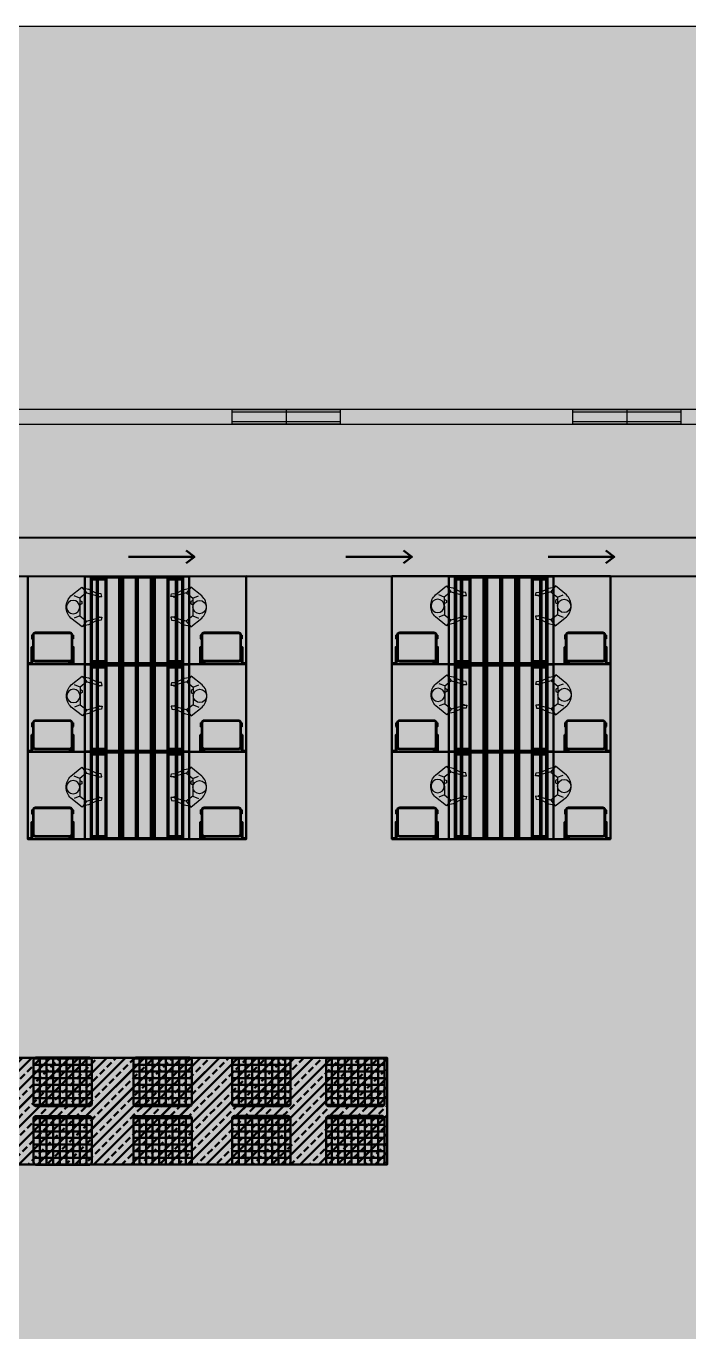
# Model space of a CAD drawing. Header units: millimetres. Extents: x -17739 to 130674, y -21116 to 94884.
# Drawn here: x 60736 to 74384, y 51884 to 78756 of the extents above; entities that cross this region are included whole.
import ezdxf

# ---------------------------------------------------------------- set-up
doc = ezdxf.new("R2010")
doc.units = ezdxf.units.MM
doc.layers.add('AM_0', color=7, linetype='Continuous', lineweight=50)
for name, color, linetype in [('freecads.com', 7, 'Continuous'), ('Hatches', 141, 'Continuous'), ('Windows', 150, 'Continuous'), ('Workstations', 7, 'Continuous')]:
    doc.layers.add(name, color=color, linetype=linetype)
pattern_1 = [(45, (8868.77, 31026.96), (-193.0755, 193.0755), []), (45, (9061.85, 31026.96), (-193.0755, 193.0755), [136.525, -68.2625])]
pattern_2 = [(45, (31504.4983, 27962.195), (-2.24506403, 2.24506403), [])]
pattern_3 = [(45, (31504.4983, 26155.3496), (-2.24506403, 2.24506403), [])]
pattern_4 = [(45, (31504.4983, 24360.9537), (-2.24506403, 2.24506403), [])]
pattern_5 = [(45, (39004.4983, 27962.195), (-2.24506403, 2.24506403), [])]
pattern_6 = [(45, (39004.4983, 26155.3496), (-2.24506403, 2.24506403), [])]
pattern_7 = [(45, (39004.4983, 24360.9537), (-2.24506403, 2.24506403), [])]

# ---------------------------------------------------------------- blocks, each defined once
blk = doc.blocks.new('Person Standing 002')
at = {"layer": 'freecads.com'}
for p, q in [((118348.7, 104057.2), (118283.5, 103973)), ((118328.4, 103940.5), (118366.9, 103991)), ((118366.4, 103991), (118349.1, 104032.3)), ((118366.4, 103991), (118499.4, 103993)), ((118383, 103991.2), (118391.6, 103974.7)), ((118408.2, 103975), (118416.3, 103991.7)), ((118499.4, 103993), (118539.5, 103943.8)), ((118499.9, 103993.1), (118515.9, 104034.9)), ((118582.8, 103977.7), (118515, 104059.8)), ((118283.5, 103973), (118327.9, 103940.4)), ((118301.4, 103923.4), (118292.4, 103964.9)), ((118335.2, 103857.4), (118300.9, 103923.4)), ((118327.9, 103940.4), (118351.8, 103857.7)), ((118391.6, 103974.7), (118408.2, 103975)), ((118539.5, 103943.8), (118518.1, 103860.3)), ((118534.8, 103860.5), (118567, 103927.6)), ((118539.5, 103943.8), (118582.8, 103977.7)), ((118567, 103927.6), (118574.7, 103969.3)), ((118333.4, 103845.5), (118335.2, 103857.4)), ((118335.8, 103829.4), (118333.4, 103845.5)), ((118358, 103824.3), (118335.8, 103829.4)), ((118351.8, 103857.7), (118363.6, 103846.9)), ((118363.6, 103846.9), (118357.7, 103846.2)), ((118357.7, 103846.2), (118358, 103824.3)), ((118518.1, 103860.3), (118506.7, 103849.1)), ((118506.7, 103849.1), (118512.7, 103848.7)), ((118512.7, 103848.7), (118513, 103826.8)), ((118513, 103826.8), (118535.1, 103832.5)), ((118537, 103848.7), (118534.8, 103860.5)), ((118535.1, 103832.5), (118537, 103848.7))]:
    blk.add_line(p, q, dxfattribs=at)
blk.add_circle((118432.1, 104041.9), 49.9, dxfattribs=at)
blk.add_arc((118433.1, 103980.4), 114.1, 44.11608, 137.68198, dxfattribs=at)
blk = doc.blocks.new('Window1')
at = {"layer": 'Windows'}
for p, q in [((0.665, 0.379), (-1.558, 0.379)), ((-1.558, 0.379), (-1.558, 0.079)), ((0.665, 0.329), (-1.558, 0.329)), ((-0.447, 0.079), (-0.447, 0.379)), ((0.665, 0.079), (0.665, 0.379)), ((-1.558, 0.129), (0.665, 0.129)), ((-1.558, 0.079), (0.665, 0.079))]:
    blk.add_line(p, q, dxfattribs=at)

msp = doc.modelspace()

# ---------------------------------------------------------------- hatches: boundary and pattern name
h = msp.add_hatch()
h.set_pattern_fill('GRAVEL', color=256)
h.set_pattern_definition([(228.0127875, (-27627.5733, -20782.793), (-203.200000016, -228.599999986), [3.4172144, -338.3048364]), (184.969741, (-27629.8593, -20785.333), (304.7999998794, 25.400001447), [5.8640472, -580.540489]), (132.5104471, (-27635.7013, -20785.841), (254.000000107, -279.399999902), [4.1348152, -409.347228]), (267.273689, (-27645.6073, -20792.191), (25.400000053, 507.999999997), [5.3400452, -528.6643743]), (292.8336542, (-27645.8613, -20797.525), (-127.000000011, 304.7999999956), [5.236337, -518.3980775]), (357.273689, (-27643.8293, -20802.351), (-507.999999997, 25.400000053), [5.3400452, -528.6643743]), (37.69424047, (-27638.4953, -20802.605), (-330.1999999854, -254.000000019), [7.0619366, -699.131153]), (72.2553284, (-27632.9073, -20798.287), (177.800000048, 558.799999985), [6.6671952, -660.052566]), (121.4295656, (-27630.8753, -20791.937), (-203.200000029, 330.199999982), [5.35813, -530.455457]), (175.2363583, (-27633.6693, -20787.365), (279.399999996, -25.400000044), [6.1171328, -299.7393695]), (222.3974378, (-27639.7653, -20786.857), (-304.7999999902, -279.4000000106), [7.9107792, -783.167725]), (138.8140748, (-27620.4613, -20792.445), (-177.79999999, 152.400000012), [2.7000454, -267.3056582]), (171.4692344, (-27622.4933, -20790.667), (330.200000009, -50.799999942), [5.1368198, -508.54639]), (225, (-27627.573, -20789.905), (-4e-15, -25.4), [3.5920934, -32.328931]), (203.1985905, (-27629.3513, -20786.857), (127.000000003, 50.79999999), [1.9344132, -191.5062237]), (291.8014095, (-27631.1293, -20787.619), (-25.4, 76.2), [2.7356562, -134.04753]), (30.9637565, (-27630.1133, -20790.159), (76.2, 50.8), [4.4431966, -143.6629815]), (161.565051, (-27626.303, -20787.873), (50.8, -25.4), [3.2128714, -77.108981]), (16.3895403, (-27645.8613, -20787.619), (254, 76.2), [4.50088, -445.5882667]), (70.3461759, (-27641.5433, -20786.349), (-101.60000001, -279.399999997), [3.7759894, -373.8221568]), (293.1985905, (-27626.3033, -20782.793), (-50.79999999, 127.000000004), [3.868801, -189.571836]), (343.6104597, (-27624.7793, -20786.349), (-254.000000005, 76.199999982), [4.50088, -445.5882667]), (339.4439548, (-27645.8613, -20803.367), (-127, 50.8), [4.340352, -212.677343]), (294.7751406, (-27641.7973, -20804.891), (-127.000000151, 279.399999931), [3.6367212, -360.0359338]), (66.8014095, (-27626.0493, -20808.193), (50.79999999, 127.000000003), [3.868801, -189.571836]), (17.3540246, (-27624.5253, -20804.637), (-330.199999993, -101.600000021), [4.2578274, -421.5237598]), (69.4439548, (-27638.4953, -20808.193), (-50.8, -127), [2.170176, -214.847519]), (101.3099325, (-27627.5733, -20808.193), (-25.4, 101.6), [1.295146, -128.2199496]), (165.9637565, (-27627.827, -20806.923), (76.2, -25.4), [5.236337, -99.490546]), (186.009006, (-27632.9073, -20805.653), (253.999999999, 25.400000013), [4.85267, -480.4136486]), (303.6900675, (-27630.113, -20792.445), (-25.4, 50.8), [3.6632388, -87.9177636]), (353.1572266, (-27628.0813, -20795.493), (431.8000000027, -50.7999999774), [6.3955676, -633.1600907]), (60.9453959, (-27621.7313, -20796.255), (-101.600000003, -177.8), [2.6150824, -258.893923]), (90, (-27620.46, -20793.97), (-25.4, 25.4), [1.524, -23.876]), (120.2564372, (-27633.4153, -20804.891), (101.599999988, -177.800000007), [3.5286696, -349.3394077]), (48.0127875, (-27635.1933, -20801.843), (203.200000017, 228.599999985), [6.8344288, -334.887622]), (0, (-27630.62, -20796.763), (25.4, 25.4), [6.604, -18.796]), (325.3048465, (-27624.0173, -20796.763), (254.000000096, -177.799999863), [4.0160956, -397.5931672]), (254.054604, (-27620.7153, -20799.049), (-25.4, -101.6), [3.6982908, -181.2165004]), (207.64597536, (-27621.7313, -20802.605), (-482.600000018, -253.999999966), [6.021451, -596.1246442]), (175.42607874, (-27627.0653, -20805.399), (-330.2, 25.4), [6.3702946, -630.6584646])])
edge = h.paths.add_edge_path()
edge.add_line((-6197, -19436), (-6197, 76756))
edge.add_arc((-4197, 76756), 2000, 90, 180)
edge.add_line((-4197, 78756), (116945, 78756))
at = {"layer": 'AM_0', "true_color": 0x939598}
h = msp.add_hatch(dxfattribs=at)
h.set_pattern_fill('ANSI31', color=252, style=0)
h.set_pattern_definition(pattern_5)
h.paths.add_polyline_path([(62369, 65638, 0.414214), (62379, 65628), (63009, 65628, 0.414214), (63019, 65638), (63019, 67418, 0.414214), (63009, 67428), (62379, 67428, 0.414214), (62369, 67418)])
h.paths.add_polyline_path([(62389, 65658, 0.414214), (62399, 65648), (62989, 65648, 0.414214), (62999, 65658), (62999, 67398, 0.414214), (62989, 67408), (62399, 67408, 0.414214), (62389, 67398)], flags=16)
h.paths.add_polyline_path([(62652, 67408), (62732, 67408), (62732, 65648), (62652, 65648)], flags=16)
h = msp.add_hatch(dxfattribs=at)
h.set_pattern_fill('ANSI31', color=252, style=0)
h.set_pattern_definition(pattern_5)
h.paths.add_polyline_path([(63659, 65628, 0.414214), (63669, 65638), (63669, 67418, 0.414214), (63659, 67428), (63029, 67428, 0.414214), (63019, 67418), (63019, 65638, 0.414214), (63029, 65628)])
h.paths.add_polyline_path([(63639, 65648, 0.414214), (63649, 65658), (63649, 67398, 0.414214), (63639, 67408), (63049, 67408, 0.414214), (63039, 67398), (63039, 65658, 0.414214), (63049, 65648)], flags=16)
h.paths.add_polyline_path([(63386, 67408), (63386, 65648), (63305, 65648), (63305, 67408)], flags=0)
h = msp.add_hatch(dxfattribs=at)
h.set_pattern_fill('ANSI31', color=252, style=0)
h.set_pattern_definition(pattern_2)
h.paths.add_polyline_path([(69869, 65638, 0.414214), (69879, 65628), (70509, 65628, 0.414214), (70519, 65638), (70519, 67418, 0.414214), (70509, 67428), (69879, 67428, 0.414214), (69869, 67418)])
h.paths.add_polyline_path([(69889, 65658, 0.414214), (69899, 65648), (70489, 65648, 0.414214), (70499, 65658), (70499, 67398, 0.414214), (70489, 67408), (69899, 67408, 0.414214), (69889, 67398)], flags=16)
h.paths.add_polyline_path([(70152, 67408), (70232, 67408), (70232, 65648), (70152, 65648)], flags=16)
h = msp.add_hatch(dxfattribs=at)
h.set_pattern_fill('ANSI31', color=252, style=0)
h.set_pattern_definition(pattern_2)
h.paths.add_polyline_path([(71159, 65628, 0.414214), (71169, 65638), (71169, 67418, 0.414214), (71159, 67428), (70529, 67428, 0.414214), (70519, 67418), (70519, 65638, 0.414214), (70529, 65628)])
h.paths.add_polyline_path([(71139, 65648, 0.414214), (71149, 65658), (71149, 67398, 0.414214), (71139, 67408), (70549, 67408, 0.414214), (70539, 67398), (70539, 65658, 0.414214), (70549, 65648)], flags=16)
h.paths.add_polyline_path([(70886, 67408), (70886, 65648), (70805, 65648), (70805, 67408)], flags=0)
h = msp.add_hatch(dxfattribs=at)
h.set_pattern_fill('ANSI31', color=252, style=0)
h.set_pattern_definition(pattern_6)
h.paths.add_polyline_path([(62369, 63831, 0.414214), (62379, 63821), (63009, 63821, 0.414214), (63019, 63831), (63019, 65611, 0.414214), (63009, 65621), (62379, 65621, 0.414214), (62369, 65611)])
h.paths.add_polyline_path([(62389, 63851, 0.414214), (62399, 63841), (62989, 63841, 0.414214), (62999, 63851), (62999, 65591, 0.414214), (62989, 65601), (62399, 65601, 0.414214), (62389, 65591)], flags=16)
h.paths.add_polyline_path([(62652, 65601), (62732, 65601), (62732, 63841), (62652, 63841)], flags=0)
h = msp.add_hatch(dxfattribs=at)
h.set_pattern_fill('ANSI31', color=252, style=0)
h.set_pattern_definition(pattern_6)
h.paths.add_polyline_path([(63659, 63821, 0.414214), (63669, 63831), (63669, 65611, 0.414214), (63659, 65621), (63029, 65621, 0.414214), (63019, 65611), (63019, 63831, 0.414214), (63029, 63821)])
h.paths.add_polyline_path([(63639, 63841, 0.414214), (63649, 63851), (63649, 65591, 0.414214), (63639, 65601), (63049, 65601, 0.414214), (63039, 65591), (63039, 63851, 0.414214), (63049, 63841)], flags=16)
h.paths.add_polyline_path([(63386, 65601), (63386, 63841), (63305, 63841), (63305, 65601)], flags=0)
h = msp.add_hatch(dxfattribs=at)
h.set_pattern_fill('ANSI31', color=252, style=0)
h.set_pattern_definition(pattern_3)
h.paths.add_polyline_path([(69869, 63831, 0.414214), (69879, 63821), (70509, 63821, 0.414214), (70519, 63831), (70519, 65611, 0.414214), (70509, 65621), (69879, 65621, 0.414214), (69869, 65611)])
h.paths.add_polyline_path([(69889, 63851, 0.414214), (69899, 63841), (70489, 63841, 0.414214), (70499, 63851), (70499, 65591, 0.414214), (70489, 65601), (69899, 65601, 0.414214), (69889, 65591)], flags=16)
h.paths.add_polyline_path([(70152, 65601), (70232, 65601), (70232, 63841), (70152, 63841)], flags=0)
h = msp.add_hatch(dxfattribs=at)
h.set_pattern_fill('ANSI31', color=252, style=0)
h.set_pattern_definition(pattern_3)
h.paths.add_polyline_path([(71159, 63821, 0.414214), (71169, 63831), (71169, 65611, 0.414214), (71159, 65621), (70529, 65621, 0.414214), (70519, 65611), (70519, 63831, 0.414214), (70529, 63821)])
h.paths.add_polyline_path([(71139, 63841, 0.414214), (71149, 63851), (71149, 65591, 0.414214), (71139, 65601), (70549, 65601, 0.414214), (70539, 65591), (70539, 63851, 0.414214), (70549, 63841)], flags=16)
h.paths.add_polyline_path([(70886, 65601), (70886, 63841), (70805, 63841), (70805, 65601)], flags=0)
h = msp.add_hatch(dxfattribs=at)
h.set_pattern_fill('ANSI31', color=252, style=0)
h.set_pattern_definition(pattern_7)
h.paths.add_polyline_path([(62369, 62037, 0.414214), (62379, 62027), (63009, 62027, 0.414214), (63019, 62037), (63019, 63817, 0.414214), (63009, 63827), (62379, 63827, 0.414214), (62369, 63817)])
h.paths.add_polyline_path([(62389, 62057, 0.414214), (62399, 62047), (62989, 62047, 0.414214), (62999, 62057), (62999, 63797, 0.414214), (62989, 63807), (62399, 63807, 0.414214), (62389, 63797)], flags=16)
h.paths.add_polyline_path([(62652, 63807), (62732, 63807), (62732, 62047), (62652, 62047)], flags=0)
h = msp.add_hatch(dxfattribs=at)
h.set_pattern_fill('ANSI31', color=252, style=0)
h.set_pattern_definition(pattern_7)
h.paths.add_polyline_path([(63659, 62027, 0.414214), (63669, 62037), (63669, 63817, 0.414214), (63659, 63827), (63029, 63827, 0.414214), (63019, 63817), (63019, 62037, 0.414214), (63029, 62027)])
h.paths.add_polyline_path([(63639, 62047, 0.414214), (63649, 62057), (63649, 63797, 0.414214), (63639, 63807), (63049, 63807, 0.414214), (63039, 63797), (63039, 62057, 0.414214), (63049, 62047)], flags=16)
h.paths.add_polyline_path([(63386, 63807), (63386, 62047), (63305, 62047), (63305, 63807)], flags=0)
h = msp.add_hatch(dxfattribs=at)
h.set_pattern_fill('ANSI31', color=252, style=0)
h.set_pattern_definition(pattern_4)
h.paths.add_polyline_path([(69869, 62037, 0.414214), (69879, 62027), (70509, 62027, 0.414214), (70519, 62037), (70519, 63817, 0.414214), (70509, 63827), (69879, 63827, 0.414214), (69869, 63817)])
h.paths.add_polyline_path([(69889, 62057, 0.414214), (69899, 62047), (70489, 62047, 0.414214), (70499, 62057), (70499, 63797, 0.414214), (70489, 63807), (69899, 63807, 0.414214), (69889, 63797)], flags=16)
h.paths.add_polyline_path([(70152, 63807), (70232, 63807), (70232, 62047), (70152, 62047)], flags=0)
h = msp.add_hatch(dxfattribs=at)
h.set_pattern_fill('ANSI31', color=252, style=0)
h.set_pattern_definition(pattern_4)
h.paths.add_polyline_path([(71159, 62027, 0.414214), (71169, 62037), (71169, 63817, 0.414214), (71159, 63827), (70529, 63827, 0.414214), (70519, 63817), (70519, 62037, 0.414214), (70529, 62027)])
h.paths.add_polyline_path([(71139, 62047, 0.414214), (71149, 62057), (71149, 63797, 0.414214), (71139, 63807), (70549, 63807, 0.414214), (70539, 63797), (70539, 62057, 0.414214), (70549, 62047)], flags=16)
h.paths.add_polyline_path([(70886, 63807), (70886, 62047), (70805, 62047), (70805, 63807)], flags=0)
h = msp.add_hatch(dxfattribs=at)
h.set_pattern_fill('ANSI33', color=252, scale=43)
h.set_pattern_definition(pattern_1)
h.paths.add_polyline_path([(51622, 56577, -0.414214), (51572, 56527), (50472, 56527, -0.414214), (50422, 56577), (50369, 55327), (68169, 55327), (68169, 57527), (59819, 57527, -0.414214), (59869, 57477), (59869, 56577, -0.414214), (59819, 56527), (58719, 56527, -0.414214), (58669, 56577), (58669, 57527), (57582, 57527, -0.517768), (57649, 57480), (57649, 56580, -0.414214), (57599, 56530), (56499, 56530, -0.414214), (56449, 56580), (56449, 57527), (55527, 57527, -0.486391), (55589, 57478), (55589, 56578, -0.414214), (55539, 56528), (54439, 56528, -0.414214), (54389, 56578), (54389, 57527), (53508, 57527, -0.414214), (53558, 57477), (53558, 56577, -0.414214), (53508, 56527), (52408, 56527, -0.414214), (52358, 56577), (52358, 57527), (51572, 57527, -0.414214), (51622, 57477)])
h.paths.add_polyline_path([(52408, 55327, -0.414214), (52358, 55377), (52358, 56277, -0.414214), (52408, 56327), (53508, 56327, -0.414214), (53558, 56277), (53558, 55327), (54451, 55327, -0.486391), (54389, 55376), (54389, 56276, -0.414214), (54439, 56326), (55539, 56326, -0.414214), (55589, 56276), (55589, 55327), (56516, 55327, -0.517768), (56449, 55374), (56449, 56274, -0.414214), (56499, 56324), (57599, 56324, -0.414214), (57649, 56274), (57649, 55327), (58719, 55327, -0.414214), (58669, 55377), (58669, 56277, -0.414214), (58719, 56327), (59819, 56327, -0.414214), (59869, 56277), (59869, 55327), (68169, 55327), (68169, 57527), (50369, 57527), (50422, 56277, -0.414214), (50472, 56327), (51572, 56327, -0.414214), (51622, 56277), (51622, 55327)], flags=17)
h.paths.add_polyline_path([(60889, 56274, -0.414214), (60939, 56324), (62039, 56324, -0.414214), (62089, 56274), (62089, 55327), (63010, 55327, -0.486391), (62949, 55376), (62949, 56276, -0.414214), (62999, 56326), (64099, 56326, -0.414214), (64149, 56276), (64149, 55327), (68169, 55327), (68169, 57527), (50369, 57527), (50369, 55327), (58719, 55327, -0.414214), (58669, 55377), (58669, 56277, -0.414214), (58719, 56327), (59819, 56327, -0.414214), (59869, 56277), (59869, 55327), (60955, 55327, -0.517768), (60889, 55374)], flags=16)
h.paths.add_polyline_path([(66916, 56277, -0.414214), (66966, 56327), (68066, 56327, -0.414214), (68116, 56277), (68169, 57527), (50369, 57527), (50369, 55327), (65029, 55327, -0.414214), (64979, 55377), (64979, 56277, -0.414214), (65029, 56327), (66129, 56327, -0.414214), (66179, 56277), (66179, 55327), (66966, 55327, -0.414214), (66916, 55377)], flags=0)
h = msp.add_hatch(dxfattribs=at)
h.set_pattern_fill('ANSI33', color=252, scale=43)
h.set_pattern_definition(pattern_1)
h.paths.add_polyline_path([(59869, 56577, -0.414214), (59819, 56527), (58719, 56527, -0.414214), (58669, 56577), (58669, 57527), (50369, 57527), (50369, 55327), (68169, 55327), (68116, 56577, -0.414214), (68066, 56527), (66966, 56527, -0.414214), (66916, 56577), (66916, 57527), (66129, 57527, -0.414214), (66179, 57477), (66179, 56577, -0.414214), (66129, 56527), (65029, 56527, -0.414214), (64979, 56577), (64979, 57527), (64087, 57527, -0.486391), (64149, 57478), (64149, 56578, -0.414214), (64099, 56528), (62999, 56528, -0.414214), (62949, 56578), (62949, 57527), (62022, 57527, -0.517768), (62089, 57480), (62089, 56580, -0.414214), (62039, 56530), (60939, 56530, -0.414214), (60889, 56580), (60889, 57527), (59819, 57527, -0.414214), (59869, 57477)])
h = msp.add_hatch(dxfattribs=at)
h.set_pattern_fill('NET', color=252, scale=43)
h.set_pattern_definition([(0, (8868.77, 31026.96), (0, 136.525), []), (90, (8868.77, 31026.96), (-136.525, 8e-15), [])])
h.paths.add_polyline_path([(50472, 57527, 0.414214), (50422, 57477), (50422, 56577, 0.414214), (50472, 56527), (51572, 56527, 0.414214), (51622, 56577), (51622, 57477, 0.414214), (51572, 57527)], flags=16)
h.paths.add_polyline_path([(53508, 56527, 0.414214), (53558, 56577), (53558, 57477, 0.414214), (53508, 57527), (52408, 57527, 0.414214), (52358, 57477), (52358, 56577, 0.414214), (52408, 56527)], flags=16)
h.paths.add_polyline_path([(51572, 55327, 0.414214), (51622, 55377), (51622, 56277, 0.414214), (51572, 56327), (50472, 56327, 0.414214), (50422, 56277), (50422, 55377, 0.414214), (50472, 55327)], flags=16)
h.paths.add_polyline_path([(53508, 55327, 0.414214), (53558, 55377), (53558, 56277, 0.414214), (53508, 56327), (52408, 56327, 0.414214), (52358, 56277), (52358, 55377, 0.414214), (52408, 55327)], flags=16)
h.paths.add_polyline_path([(55551, 55327, 0.345541), (55589, 55376), (55589, 56276, 0.414214), (55539, 56326), (54439, 56326, 0.414214), (54389, 56276), (54389, 55376, 0.486391), (54451, 55327)], flags=16)
h.paths.add_polyline_path([(55539, 56528, 0.414214), (55589, 56578), (55589, 57478, 0.486391), (55527, 57527), (54427, 57527, 0.345541), (54389, 57478), (54389, 56578, 0.414214), (54439, 56528)], flags=16)
h.paths.add_polyline_path([(56449, 56580, 0.414214), (56499, 56530), (57599, 56530, 0.414214), (57649, 56580), (57649, 57480, 0.517768), (57582, 57527), (56482, 57527, 0.317724), (56449, 57480)], flags=16)
h.paths.add_polyline_path([(56499, 56324, 0.414214), (56449, 56274), (56449, 55374, 0.517768), (56516, 55327), (57616, 55327, 0.317724), (57649, 55374), (57649, 56274, 0.414214), (57599, 56324)], flags=16)
h.paths.add_polyline_path([(58669, 56577, 0.414214), (58719, 56527), (59819, 56527, 0.414214), (59869, 56577), (59869, 57477, 0.414214), (59819, 57527), (58719, 57527, 0.414214), (58669, 57477)], flags=16)
h.paths.add_polyline_path([(59819, 56327, -0.414214), (59869, 56277), (59869, 55377, -0.414214), (59819, 55327), (58719, 55327, -0.414214), (58669, 55377), (58669, 56277, -0.414214), (58719, 56327)], flags=16)
h.paths.add_polyline_path([(60955, 55327, -0.517768), (60889, 55374), (60889, 56274, -0.414214), (60939, 56324), (62039, 56324, -0.414214), (62089, 56274), (62089, 55327), (68169, 55327), (68169, 57527), (50369, 57527), (50369, 55327)])
h.paths.add_polyline_path([(68169, 55327), (68169, 57527), (62022, 57527, -0.517768), (62089, 57480), (62089, 56580, -0.414214), (62039, 56530), (60939, 56530, -0.414214), (60889, 56580), (60889, 57527), (50369, 57527), (50369, 55327)])
h.paths.add_polyline_path([(68169, 55327), (68169, 57527), (64087, 57527, -0.486391), (64149, 57478), (64149, 56578, -0.414214), (64099, 56528), (62999, 56528, -0.414214), (62949, 56578), (62949, 57527), (50369, 57527), (50369, 55327)], flags=17)
h.paths.add_polyline_path([(50369, 57527), (50369, 55327), (63010, 55327, -0.486391), (62949, 55376), (62949, 56276, -0.414214), (62999, 56326), (64099, 56326, -0.414214), (64149, 56276), (64149, 55327), (68169, 55327), (68169, 57527)], flags=17)
h.paths.add_polyline_path([(64979, 56277, -0.414214), (65029, 56327), (66129, 56327, -0.414214), (66179, 56277), (66179, 55377, -0.414214), (66129, 55327), (65029, 55327, -0.414214), (64979, 55377)], flags=16)
h.paths.add_polyline_path([(64979, 56577), (64979, 57477, -0.414214), (65029, 57527), (66129, 57527, -0.414214), (66179, 57477), (66179, 56577, -0.414214), (66129, 56527), (65029, 56527, -0.414214)], flags=16)
h.paths.add_polyline_path([(66916, 56577), (66916, 57477, -0.414214), (66966, 57527), (68066, 57527, -0.414214), (68116, 57477), (68116, 56577, -0.414214), (68066, 56527), (66966, 56527, -0.414214)], flags=16)
h.paths.add_polyline_path([(66916, 56277, -0.414214), (66966, 56327), (68066, 56327, -0.414214), (68116, 56277), (68116, 55377, -0.414214), (68066, 55327), (66966, 55327, -0.414214), (66916, 55377)], flags=16)
h.paths.add_polyline_path([(78577, 57527, 0.414214), (78527, 57477), (78527, 56577, 0.414214), (78577, 56527), (79677, 56527, 0.414214), (79727, 56577), (79727, 57477, 0.414214), (79677, 57527)])
h.paths.add_polyline_path([(78577, 56327, 0.414214), (78527, 56277), (78527, 55377, 0.414214), (78577, 55327), (79677, 55327, 0.414214), (79727, 55377), (79727, 56277, 0.414214), (79677, 56327)])
at = {"layer": 'Hatches'}
h = msp.add_hatch(color=256, dxfattribs=at)
h.dxf.hatch_style = 1
h.paths.add_polyline_path([(23733, 70565), (18944, 70565), (18944, 70865), (23733, 70865)])
h.paths.add_polyline_path([(31262, 70565), (25957, 70565), (25957, 70865), (31262, 70865)])
h.paths.add_polyline_path([(38274, 70565), (33485, 70565), (33485, 70865), (38274, 70865)])
h.paths.add_polyline_path([(45010, 70565), (40498, 70565), (40498, 70865), (45010, 70865)])
h.paths.add_polyline_path([(51251, 70565), (47233, 70565), (47233, 70865), (51251, 70865)])
h.paths.add_polyline_path([(58263, 70565), (54246, 70565), (54246, 70865), (58263, 70865)])
h.paths.add_polyline_path([(64982, 70565), (60486, 70565), (60486, 70865), (64982, 70865)])
h.paths.add_polyline_path([(71994, 70565), (67206, 70565), (67206, 70865), (71994, 70865)])
h.paths.add_polyline_path([(78771, 70565), (74218, 70565), (74218, 70865), (78771, 70865)])
h.paths.add_polyline_path([(85784, 70565), (80995, 70565), (80995, 70865), (85784, 70865)])
h.paths.add_polyline_path([(92516, 70565), (88007, 70565), (88007, 70865), (92516, 70865)])
h.paths.add_polyline_path([(99529, 70565), (94740, 70565), (94740, 70865), (99529, 70865)])
h.paths.add_polyline_path([(104929, 70565), (101752, 70565), (101752, 70865), (104931, 70865)])

# ---------------------------------------------------------------- linework, layer by layer
msp.add_line((-4197, 78756), (116945, 78756))
msp.add_lwpolyline([(13477, 70564), (104929, 70565), (104931, 70865), (13477, 70865)])
at = {"layer": 'AM_0'}
for p, q in [((63019, 67435), (63019, 62027)), ((63019, 67427), (63019, 62027)), ((70519, 67435), (70519, 62027)), ((60769, 65628), (65269, 65628)), ((72769, 65628), (68269, 65628)), ((60769, 63821), (65269, 63821)), ((72769, 63821), (68269, 63821))]:
    msp.add_line(p, q, dxfattribs=at)
at = {"layer": 'AM_0', "color": 3}
for p, q in [((60859, 66223), (60859, 66148)), ((60879, 66226), (60861, 66226)), ((60861, 66146), (60879, 66146)), ((60879, 66226), (60879, 65731)), ((60889, 66226), (60889, 65731)), ((61635, 66276), (60929, 66276)), ((61635, 66266), (60929, 66266)), ((61675, 65731), (61675, 66226)), ((61685, 65731), (61685, 66226)), ((61685, 66226), (61702, 66226)), ((61702, 66146), (61685, 66146)), ((61705, 66223), (61705, 66148)), ((64333, 66223), (64333, 66148)), ((64353, 66226), (64335, 66226)), ((64335, 66146), (64353, 66146)), ((64353, 65731), (64353, 66226)), ((64363, 65731), (64363, 66226)), ((64403, 66276), (65109, 66276)), ((64403, 66266), (65109, 66266)), ((65149, 66226), (65149, 65731)), ((65159, 66226), (65159, 65731)), ((65159, 66226), (65176, 66226)), ((65176, 66146), (65159, 66146)), ((65179, 66223), (65179, 66148)), ((68359, 66223), (68359, 66148)), ((68379, 66226), (68361, 66226)), ((68361, 66146), (68379, 66146)), ((68379, 66226), (68379, 65731)), ((68389, 66226), (68389, 65731)), ((69135, 66276), (68429, 66276)), ((69135, 66266), (68429, 66266)), ((69175, 65731), (69175, 66226)), ((69185, 65731), (69185, 66226)), ((69185, 66226), (69202, 66226)), ((69202, 66146), (69185, 66146)), ((69205, 66223), (69205, 66148)), ((71833, 66223), (71833, 66148)), ((71853, 66226), (71835, 66226)), ((71835, 66146), (71853, 66146)), ((71853, 65731), (71853, 66226)), ((71863, 65731), (71863, 66226)), ((71903, 66276), (72609, 66276)), ((71903, 66266), (72609, 66266)), ((72649, 66226), (72649, 65731)), ((72659, 66226), (72659, 65731)), ((72659, 66226), (72676, 66226)), ((72676, 66146), (72659, 66146)), ((72679, 66223), (72679, 66148)), ((60771, 65628), (60860, 65628)), ((60929, 65691), (61635, 65691)), ((60929, 65681), (61635, 65681)), ((65109, 65691), (64403, 65691)), ((65109, 65681), (64403, 65681)), ((68271, 65628), (68360, 65628)), ((68429, 65691), (69135, 65691)), ((68429, 65681), (69135, 65681)), ((72609, 65691), (71903, 65691)), ((72609, 65681), (71903, 65681)), ((60859, 64416), (60859, 64341)), ((60879, 64419), (60861, 64419)), ((60861, 64339), (60879, 64339)), ((60879, 64419), (60879, 63924)), ((60889, 64419), (60889, 63924)), ((61635, 64469), (60929, 64469)), ((61635, 64459), (60929, 64459)), ((61675, 63924), (61675, 64419)), ((61685, 63924), (61685, 64419)), ((61685, 64419), (61702, 64419)), ((61702, 64339), (61685, 64339)), ((61705, 64416), (61705, 64341)), ((64333, 64416), (64333, 64341)), ((64353, 64419), (64335, 64419)), ((64335, 64339), (64353, 64339)), ((64353, 63924), (64353, 64419)), ((64363, 63924), (64363, 64419)), ((64403, 64469), (65109, 64469)), ((64403, 64459), (65109, 64459)), ((65149, 64419), (65149, 63924)), ((65159, 64419), (65159, 63924)), ((65159, 64419), (65176, 64419)), ((65176, 64339), (65159, 64339)), ((65179, 64416), (65179, 64341)), ((68359, 64416), (68359, 64341)), ((68379, 64419), (68361, 64419)), ((68361, 64339), (68379, 64339)), ((68379, 64419), (68379, 63924)), ((68389, 64419), (68389, 63924)), ((69135, 64469), (68429, 64469)), ((69135, 64459), (68429, 64459)), ((69175, 63924), (69175, 64419)), ((69185, 63924), (69185, 64419)), ((69185, 64419), (69202, 64419)), ((69202, 64339), (69185, 64339)), ((69205, 64416), (69205, 64341)), ((71833, 64416), (71833, 64341)), ((71853, 64419), (71835, 64419)), ((71835, 64339), (71853, 64339)), ((71853, 63924), (71853, 64419)), ((71863, 63924), (71863, 64419)), ((71903, 64469), (72609, 64469)), ((71903, 64459), (72609, 64459)), ((72649, 64419), (72649, 63924)), ((72659, 64419), (72659, 63924)), ((72659, 64419), (72676, 64419)), ((72676, 64339), (72659, 64339)), ((72679, 64416), (72679, 64341)), ((60771, 63821), (60860, 63821)), ((60929, 63884), (61635, 63884)), ((60929, 63874), (61635, 63874)), ((65109, 63884), (64403, 63884)), ((65109, 63874), (64403, 63874)), ((68271, 63821), (68360, 63821)), ((68429, 63884), (69135, 63884)), ((68429, 63874), (69135, 63874)), ((72609, 63884), (71903, 63884)), ((72609, 63874), (71903, 63874)), ((60859, 62622), (60859, 62547)), ((60879, 62624), (60861, 62624)), ((60879, 62624), (60879, 62129)), ((60889, 62624), (60889, 62129)), ((61635, 62674), (60929, 62674)), ((61635, 62664), (60929, 62664)), ((61675, 62129), (61675, 62624)), ((61685, 62129), (61685, 62624)), ((61685, 62624), (61702, 62624)), ((61705, 62622), (61705, 62547)), ((64333, 62622), (64333, 62547)), ((64353, 62624), (64335, 62624)), ((64353, 62129), (64353, 62624)), ((64363, 62129), (64363, 62624)), ((64403, 62674), (65109, 62674)), ((64403, 62664), (65109, 62664)), ((65149, 62624), (65149, 62129)), ((65159, 62624), (65159, 62129)), ((65159, 62624), (65176, 62624)), ((65179, 62622), (65179, 62547)), ((68359, 62622), (68359, 62547)), ((68379, 62624), (68361, 62624)), ((68379, 62624), (68379, 62129)), ((68389, 62624), (68389, 62129)), ((69135, 62674), (68429, 62674)), ((69135, 62664), (68429, 62664)), ((69175, 62129), (69175, 62624)), ((69185, 62129), (69185, 62624)), ((69185, 62624), (69202, 62624)), ((69205, 62622), (69205, 62547)), ((71833, 62622), (71833, 62547)), ((71853, 62624), (71835, 62624)), ((71853, 62129), (71853, 62624)), ((71863, 62129), (71863, 62624)), ((71903, 62674), (72609, 62674)), ((71903, 62664), (72609, 62664)), ((72649, 62624), (72649, 62129)), ((72659, 62624), (72659, 62129)), ((72659, 62624), (72676, 62624)), ((72679, 62622), (72679, 62547)), ((60861, 62544), (60879, 62544)), ((61702, 62544), (61685, 62544)), ((64335, 62544), (64353, 62544)), ((65176, 62544), (65159, 62544)), ((68361, 62544), (68379, 62544)), ((69202, 62544), (69185, 62544)), ((71835, 62544), (71853, 62544)), ((72676, 62544), (72659, 62544)), ((60929, 62089), (61635, 62089)), ((60929, 62079), (61635, 62079)), ((65109, 62089), (64403, 62089)), ((65109, 62079), (64403, 62079)), ((68429, 62089), (69135, 62089)), ((68429, 62079), (69135, 62079)), ((72609, 62089), (71903, 62089)), ((72609, 62079), (71903, 62079)), ((60771, 62027), (60860, 62027)), ((68271, 62027), (68360, 62027))]:
    msp.add_line(p, q, dxfattribs=at)
at = {"layer": 'AM_0', "color": 1}
for points in [[(45770, 68236), (45769, 67436), (74769, 67427, -0.349582), (75769, 66427), (75769, 56927)], [(75769, 56927), (76569, 56927), (76569, 66362, 0.364541), (74769, 68227), (45770, 68236)]]:
    msp.add_lwpolyline(points, format="xyb", dxfattribs=at)
at = {"layer": 'AM_0', "color": 2}
for points in [[(62842, 67833), (64201, 67833), (64030, 67965)], [(62842, 67833), (64201, 67833), (64030, 67965)], [(64201, 67833), (64030, 67701)], [(67321, 67833), (68680, 67833)], [(67321, 67833), (68680, 67833)], [(68509, 67965), (68680, 67833), (68509, 67701)], [(71488, 67833), (72847, 67833), (72676, 67965)], [(71488, 67833), (72847, 67833), (72676, 67965)], [(72847, 67833), (72676, 67701)]]:
    msp.add_lwpolyline(points, dxfattribs=at)
at = {"layer": 'AM_0'}
for points in [[(65269, 67434), (60769, 67427)], [(65269, 67434), (65269, 62027), (60769, 62027), (60769, 67427)]]:
    msp.add_lwpolyline(points, dxfattribs=at)
at = {"layer": 'AM_0', "color": 5}
for points in [[(62694, 67428), (61944, 67428), (61944, 65628), (62694, 65628)], [(62694, 65648), (62694, 67408)], [(63344, 67428), (64094, 67428), (64094, 65628), (63344, 65628)], [(63344, 65648), (63344, 67408)], [(70194, 67428), (69444, 67428), (69444, 65628), (70194, 65628)], [(70194, 65648), (70194, 67408)], [(70844, 67428), (71594, 67428), (71594, 65628), (70844, 65628)], [(70844, 65648), (70844, 67408)], [(62694, 65621), (61944, 65621), (61944, 63821), (62694, 63821)], [(62694, 63841), (62694, 65601)], [(63344, 65621), (64094, 65621), (64094, 63821), (63344, 63821)], [(63344, 63841), (63344, 65601)], [(70194, 65621), (69444, 65621), (69444, 63821), (70194, 63821)], [(70194, 63841), (70194, 65601)], [(70844, 65621), (71594, 65621), (71594, 63821), (70844, 63821)], [(70844, 63841), (70844, 65601)], [(62694, 63827), (61944, 63827), (61944, 62027), (62694, 62027)], [(62694, 62047), (62694, 63807)], [(63344, 63827), (64094, 63827), (64094, 62027), (63344, 62027)], [(63344, 62047), (63344, 63807)], [(70194, 63827), (69444, 63827), (69444, 62027), (70194, 62027)], [(70194, 62047), (70194, 63807)], [(70844, 63827), (71594, 63827), (71594, 62027), (70844, 62027)], [(70844, 62047), (70844, 63807)]]:
    msp.add_lwpolyline(points, dxfattribs=at)
for points in [[(62216, 67408), (62066, 67408), (62066, 65649), (62216, 65649)], [(62091, 67367), (62191, 67367), (62191, 65690), (62091, 65690)], [(62369, 67408), (62216, 67408), (62216, 67367), (62369, 67367)], [(62732, 67408), (62652, 67408), (62652, 65648), (62732, 65648)], [(63305, 67408), (63386, 67408), (63386, 65648), (63305, 65648)], [(63669, 67408), (63822, 67408), (63822, 67367), (63669, 67367)], [(63822, 67408), (63972, 67408), (63972, 65649), (63822, 65649)], [(63947, 67367), (63847, 67367), (63847, 65690), (63947, 65690)], [(69716, 67408), (69566, 67408), (69566, 65649), (69716, 65649)], [(69591, 67367), (69691, 67367), (69691, 65690), (69591, 65690)], [(69869, 67408), (69716, 67408), (69716, 67367), (69869, 67367)], [(70232, 67408), (70152, 67408), (70152, 65648), (70232, 65648)], [(70805, 67408), (70886, 67408), (70886, 65648), (70805, 65648)], [(71169, 67408), (71322, 67408), (71322, 67367), (71169, 67367)], [(71322, 67408), (71472, 67408), (71472, 65649), (71322, 65649)], [(71447, 67367), (71347, 67367), (71347, 65690), (71447, 65690)], [(62216, 65601), (62066, 65601), (62066, 63842), (62216, 63842)], [(62369, 65690), (62216, 65690), (62216, 65649), (62369, 65649)], [(62369, 65601), (62216, 65601), (62216, 65560), (62369, 65560)], [(62732, 65601), (62652, 65601), (62652, 63841), (62732, 63841)], [(63305, 65601), (63386, 65601), (63386, 63841), (63305, 63841)], [(63669, 65690), (63822, 65690), (63822, 65649), (63669, 65649)], [(63669, 65601), (63822, 65601), (63822, 65560), (63669, 65560)], [(63822, 65601), (63972, 65601), (63972, 63842), (63822, 63842)], [(69716, 65601), (69566, 65601), (69566, 63842), (69716, 63842)], [(69869, 65690), (69716, 65690), (69716, 65649), (69869, 65649)], [(69869, 65601), (69716, 65601), (69716, 65560), (69869, 65560)], [(70232, 65601), (70152, 65601), (70152, 63841), (70232, 63841)], [(70805, 65601), (70886, 65601), (70886, 63841), (70805, 63841)], [(71169, 65690), (71322, 65690), (71322, 65649), (71169, 65649)], [(71169, 65601), (71322, 65601), (71322, 65560), (71169, 65560)], [(71322, 65601), (71472, 65601), (71472, 63842), (71322, 63842)], [(62091, 65560), (62191, 65560), (62191, 63883), (62091, 63883)], [(63947, 65560), (63847, 65560), (63847, 63883), (63947, 63883)], [(69591, 65560), (69691, 65560), (69691, 63883), (69591, 63883)], [(71447, 65560), (71347, 65560), (71347, 63883), (71447, 63883)], [(62216, 63807), (62066, 63807), (62066, 62048), (62216, 62048)], [(62091, 63766), (62191, 63766), (62191, 62089), (62091, 62089)], [(62369, 63883), (62216, 63883), (62216, 63842), (62369, 63842)], [(62369, 63807), (62216, 63807), (62216, 63766), (62369, 63766)], [(62732, 63807), (62652, 63807), (62652, 62047), (62732, 62047)], [(63305, 63807), (63386, 63807), (63386, 62047), (63305, 62047)], [(63669, 63883), (63822, 63883), (63822, 63842), (63669, 63842)], [(63669, 63807), (63822, 63807), (63822, 63766), (63669, 63766)], [(63822, 63807), (63972, 63807), (63972, 62048), (63822, 62048)], [(63947, 63766), (63847, 63766), (63847, 62089), (63947, 62089)], [(69716, 63807), (69566, 63807), (69566, 62048), (69716, 62048)], [(69591, 63766), (69691, 63766), (69691, 62089), (69591, 62089)], [(69869, 63883), (69716, 63883), (69716, 63842), (69869, 63842)], [(69869, 63807), (69716, 63807), (69716, 63766), (69869, 63766)], [(70232, 63807), (70152, 63807), (70152, 62047), (70232, 62047)], [(70805, 63807), (70886, 63807), (70886, 62047), (70805, 62047)], [(71169, 63883), (71322, 63883), (71322, 63842), (71169, 63842)], [(71169, 63807), (71322, 63807), (71322, 63766), (71169, 63766)], [(71322, 63807), (71472, 63807), (71472, 62048), (71322, 62048)], [(71447, 63766), (71347, 63766), (71347, 62089), (71447, 62089)], [(62369, 62089), (62216, 62089), (62216, 62048), (62369, 62048)], [(63669, 62089), (63822, 62089), (63822, 62048), (63669, 62048)], [(69869, 62089), (69716, 62089), (69716, 62048), (69869, 62048)], [(71169, 62089), (71322, 62089), (71322, 62048), (71169, 62048)]]:
    msp.add_lwpolyline(points, close=True, dxfattribs=at)
for points in [[(62379, 65628), (63009, 65628, 0.414214), (63019, 65638), (63019, 67418, 0.414214), (63009, 67428), (62379, 67428, 0.414214), (62369, 67418), (62369, 65638, 0.414214)], [(62399, 65648), (62989, 65648, 0.414214), (62999, 65658), (62999, 67398, 0.414214), (62989, 67408), (62399, 67408, 0.414214), (62389, 67398), (62389, 65658, 0.414214)], [(63659, 65628), (63029, 65628, -0.414214), (63019, 65638), (63019, 67418, -0.414214), (63029, 67428), (63659, 67428, -0.414214), (63669, 67418), (63669, 65638, -0.414214)], [(63639, 65648), (63049, 65648, -0.414214), (63039, 65658), (63039, 67398, -0.414214), (63049, 67408), (63639, 67408, -0.414214), (63649, 67398), (63649, 65658, -0.414214)], [(69879, 65628), (70509, 65628, 0.414214), (70519, 65638), (70519, 67418, 0.414214), (70509, 67428), (69879, 67428, 0.414214), (69869, 67418), (69869, 65638, 0.414214)], [(69899, 65648), (70489, 65648, 0.414214), (70499, 65658), (70499, 67398, 0.414214), (70489, 67408), (69899, 67408, 0.414214), (69889, 67398), (69889, 65658, 0.414214)], [(71159, 65628), (70529, 65628, -0.414214), (70519, 65638), (70519, 67418, -0.414214), (70529, 67428), (71159, 67428, -0.414214), (71169, 67418), (71169, 65638, -0.414214)], [(71139, 65648), (70549, 65648, -0.414214), (70539, 65658), (70539, 67398, -0.414214), (70549, 67408), (71139, 67408, -0.414214), (71149, 67398), (71149, 65658, -0.414214)], [(62379, 63821), (63009, 63821, 0.414214), (63019, 63831), (63019, 65611, 0.414214), (63009, 65621), (62379, 65621, 0.414214), (62369, 65611), (62369, 63831, 0.414214)], [(62399, 63841), (62989, 63841, 0.414214), (62999, 63851), (62999, 65591, 0.414214), (62989, 65601), (62399, 65601, 0.414214), (62389, 65591), (62389, 63851, 0.414214)], [(63659, 63821), (63029, 63821, -0.414214), (63019, 63831), (63019, 65611, -0.414214), (63029, 65621), (63659, 65621, -0.414214), (63669, 65611), (63669, 63831, -0.414214)], [(63639, 63841), (63049, 63841, -0.414214), (63039, 63851), (63039, 65591, -0.414214), (63049, 65601), (63639, 65601, -0.414214), (63649, 65591), (63649, 63851, -0.414214)], [(69879, 63821), (70509, 63821, 0.414214), (70519, 63831), (70519, 65611, 0.414214), (70509, 65621), (69879, 65621, 0.414214), (69869, 65611), (69869, 63831, 0.414214)], [(69899, 63841), (70489, 63841, 0.414214), (70499, 63851), (70499, 65591, 0.414214), (70489, 65601), (69899, 65601, 0.414214), (69889, 65591), (69889, 63851, 0.414214)], [(71159, 63821), (70529, 63821, -0.414214), (70519, 63831), (70519, 65611, -0.414214), (70529, 65621), (71159, 65621, -0.414214), (71169, 65611), (71169, 63831, -0.414214)], [(71139, 63841), (70549, 63841, -0.414214), (70539, 63851), (70539, 65591, -0.414214), (70549, 65601), (71139, 65601, -0.414214), (71149, 65591), (71149, 63851, -0.414214)], [(62379, 62027), (63009, 62027, 0.414214), (63019, 62037), (63019, 63817, 0.414214), (63009, 63827), (62379, 63827, 0.414214), (62369, 63817), (62369, 62037, 0.414214)], [(62399, 62047), (62989, 62047, 0.414214), (62999, 62057), (62999, 63797, 0.414214), (62989, 63807), (62399, 63807, 0.414214), (62389, 63797), (62389, 62057, 0.414214)], [(63659, 62027), (63029, 62027, -0.414214), (63019, 62037), (63019, 63817, -0.414214), (63029, 63827), (63659, 63827, -0.414214), (63669, 63817), (63669, 62037, -0.414214)], [(63639, 62047), (63049, 62047, -0.414214), (63039, 62057), (63039, 63797, -0.414214), (63049, 63807), (63639, 63807, -0.414214), (63649, 63797), (63649, 62057, -0.414214)], [(69879, 62027), (70509, 62027, 0.414214), (70519, 62037), (70519, 63817, 0.414214), (70509, 63827), (69879, 63827, 0.414214), (69869, 63817), (69869, 62037, 0.414214)], [(69899, 62047), (70489, 62047, 0.414214), (70499, 62057), (70499, 63797, 0.414214), (70489, 63807), (69899, 63807, 0.414214), (69889, 63797), (69889, 62057, 0.414214)], [(71159, 62027), (70529, 62027, -0.414214), (70519, 62037), (70519, 63817, -0.414214), (70529, 63827), (71159, 63827, -0.414214), (71169, 63817), (71169, 62037, -0.414214)], [(71139, 62047), (70549, 62047, -0.414214), (70539, 62057), (70539, 63797, -0.414214), (70549, 63807), (71139, 63807, -0.414214), (71149, 63797), (71149, 62057, -0.414214)]]:
    msp.add_lwpolyline(points, format="xyb", close=True, dxfattribs=at)
at = {"layer": 'AM_0'}
for points in [[(72769, 67436), (68269, 67435), (68269, 62027), (72769, 62027)], [(50369, 55327), (68169, 55327), (68169, 57527), (50369, 57527)]]:
    msp.add_lwpolyline(points, close=True, dxfattribs=at)
at = {"layer": 'AM_0', "color": 3}
for points in [[(60879, 65978), (60849, 65978), (60849, 65628)], [(61685, 65978), (61715, 65978), (61715, 65628), (61626, 65628)], [(64353, 65978), (64323, 65978), (64323, 65628)], [(65159, 65978), (65189, 65978), (65189, 65628)], [(68379, 65978), (68349, 65978), (68349, 65628)], [(69185, 65978), (69215, 65978), (69215, 65628), (69126, 65628)], [(71853, 65978), (71823, 65978), (71823, 65628)], [(72659, 65978), (72689, 65978), (72689, 65628)], [(60860, 65628), (60860, 65731), (60879, 65731)], [(61703, 65648), (61703, 65731), (61685, 65731)], [(64334, 65648), (64334, 65731), (64353, 65731)], [(65177, 65628), (65177, 65731), (65159, 65731)], [(68360, 65628), (68360, 65731), (68379, 65731)], [(69203, 65648), (69203, 65731), (69185, 65731)], [(71834, 65648), (71834, 65731), (71853, 65731)], [(72677, 65628), (72677, 65731), (72659, 65731)], [(60879, 64171), (60849, 64171), (60849, 63821)], [(61685, 64171), (61715, 64171), (61715, 63821), (61626, 63821)], [(64353, 64171), (64323, 64171), (64323, 63821)], [(65159, 64171), (65189, 64171), (65189, 63821)], [(68379, 64171), (68349, 64171), (68349, 63821)], [(69185, 64171), (69215, 64171), (69215, 63821), (69126, 63821)], [(71853, 64171), (71823, 64171), (71823, 63821)], [(72659, 64171), (72689, 64171), (72689, 63821)], [(60860, 63821), (60860, 63924), (60879, 63924)], [(61703, 63841), (61703, 63924), (61685, 63924)], [(64334, 63841), (64334, 63924), (64353, 63924)], [(65177, 63821), (65177, 63924), (65159, 63924)], [(68360, 63821), (68360, 63924), (68379, 63924)], [(69203, 63841), (69203, 63924), (69185, 63924)], [(71834, 63841), (71834, 63924), (71853, 63924)], [(72677, 63821), (72677, 63924), (72659, 63924)], [(60879, 62377), (60849, 62377), (60849, 62027)], [(61685, 62377), (61715, 62377), (61715, 62027), (61626, 62027)], [(64353, 62377), (64323, 62377), (64323, 62027)], [(65159, 62377), (65189, 62377), (65189, 62027)], [(68379, 62377), (68349, 62377), (68349, 62027)], [(69185, 62377), (69215, 62377), (69215, 62027), (69126, 62027)], [(71853, 62377), (71823, 62377), (71823, 62027)], [(72659, 62377), (72689, 62377), (72689, 62027)], [(60860, 62027), (60860, 62129), (60879, 62129)], [(61703, 62047), (61703, 62129), (61685, 62129)], [(64334, 62047), (64334, 62129), (64353, 62129)], [(65177, 62027), (65177, 62129), (65159, 62129)], [(68360, 62027), (68360, 62129), (68379, 62129)], [(69203, 62047), (69203, 62129), (69185, 62129)], [(71834, 62047), (71834, 62129), (71853, 62129)], [(72677, 62027), (72677, 62129), (72659, 62129)]]:
    msp.add_lwpolyline(points, dxfattribs=at)
for points in [[(60771, 65628, -0.414214), (60769, 65631), (60769, 65646, -0.414214), (60771, 65648), (60849, 65648)], [(61626, 65628, -0.414214), (61623, 65631), (61623, 65646, -0.414214), (61626, 65648), (61703, 65648)], [(64323, 65628), (64412, 65628, 0.414214), (64414, 65631), (64414, 65646, 0.414214), (64412, 65648), (64334, 65648)], [(65177, 65628), (65266, 65628, 0.414214), (65269, 65631), (65269, 65646, 0.414214), (65266, 65648), (65189, 65648)], [(68271, 65628, -0.414214), (68269, 65631), (68269, 65646, -0.414214), (68271, 65648), (68349, 65648)], [(69126, 65628, -0.414214), (69123, 65631), (69123, 65646, -0.414214), (69126, 65648), (69203, 65648)], [(71823, 65628), (71912, 65628, 0.414214), (71914, 65631), (71914, 65646, 0.414214), (71912, 65648), (71834, 65648)], [(72677, 65628), (72766, 65628, 0.414214), (72769, 65631), (72769, 65646, 0.414214), (72766, 65648), (72689, 65648)], [(60771, 63821, -0.414214), (60769, 63824), (60769, 63839, -0.414214), (60771, 63841), (60849, 63841)], [(61626, 63821, -0.414214), (61623, 63824), (61623, 63839, -0.414214), (61626, 63841), (61703, 63841)], [(64323, 63821), (64412, 63821, 0.414214), (64414, 63824), (64414, 63839, 0.414214), (64412, 63841), (64334, 63841)], [(65177, 63821), (65266, 63821, 0.414214), (65269, 63824), (65269, 63839, 0.414214), (65266, 63841), (65189, 63841)], [(68271, 63821, -0.414214), (68269, 63824), (68269, 63839, -0.414214), (68271, 63841), (68349, 63841)], [(69126, 63821, -0.414214), (69123, 63824), (69123, 63839, -0.414214), (69126, 63841), (69203, 63841)], [(71823, 63821), (71912, 63821, 0.414214), (71914, 63824), (71914, 63839, 0.414214), (71912, 63841), (71834, 63841)], [(72677, 63821), (72766, 63821, 0.414214), (72769, 63824), (72769, 63839, 0.414214), (72766, 63841), (72689, 63841)], [(60771, 62027, -0.414214), (60769, 62029), (60769, 62044, -0.414214), (60771, 62047), (60849, 62047)], [(61626, 62027, -0.414214), (61623, 62029), (61623, 62044, -0.414214), (61626, 62047), (61703, 62047)], [(64323, 62027), (64412, 62027, 0.414214), (64414, 62029), (64414, 62044, 0.414214), (64412, 62047), (64334, 62047)], [(65177, 62027), (65266, 62027, 0.414214), (65269, 62029), (65269, 62044, 0.414214), (65266, 62047), (65189, 62047)], [(68271, 62027, -0.414214), (68269, 62029), (68269, 62044, -0.414214), (68271, 62047), (68349, 62047)], [(69126, 62027, -0.414214), (69123, 62029), (69123, 62044, -0.414214), (69126, 62047), (69203, 62047)], [(71823, 62027), (71912, 62027, 0.414214), (71914, 62029), (71914, 62044, 0.414214), (71912, 62047), (71834, 62047)], [(72677, 62027), (72766, 62027, 0.414214), (72769, 62029), (72769, 62044, 0.414214), (72766, 62047), (72689, 62047)]]:
    msp.add_lwpolyline(points, format="xyb", dxfattribs=at)
at = {"layer": 'AM_0'}
for points in [[(62039, 56530), (60939, 56530, -0.414214), (60889, 56580), (60889, 57480, -0.414214), (60939, 57530), (62039, 57530, -0.414214), (62089, 57480), (62089, 56580, -0.414214)], [(64099, 56528), (62999, 56528, -0.414214), (62949, 56578), (62949, 57478, -0.414214), (62999, 57528), (64099, 57528, -0.414214), (64149, 57478), (64149, 56578, -0.414214)], [(66129, 56527), (65029, 56527, -0.414214), (64979, 56577), (64979, 57477, -0.414214), (65029, 57527), (66129, 57527, -0.414214), (66179, 57477), (66179, 56577, -0.414214)], [(68066, 56527), (66966, 56527, -0.414214), (66916, 56577), (66916, 57477, -0.414214), (66966, 57527), (68066, 57527, -0.414214), (68116, 57477), (68116, 56577, -0.414214)], [(62039, 56324), (60939, 56324, 0.414214), (60889, 56274), (60889, 55374, 0.414214), (60939, 55324), (62039, 55324, 0.414214), (62089, 55374), (62089, 56274, 0.414214)], [(64099, 56326), (62999, 56326, 0.414214), (62949, 56276), (62949, 55376, 0.414214), (62999, 55326), (64099, 55326, 0.414214), (64149, 55376), (64149, 56276, 0.414214)], [(66129, 56327), (65029, 56327, 0.414214), (64979, 56277), (64979, 55377, 0.414214), (65029, 55327), (66129, 55327, 0.414214), (66179, 55377), (66179, 56277, 0.414214)], [(68066, 56327), (66966, 56327, 0.414214), (66916, 56277), (66916, 55377, 0.414214), (66966, 55327), (68066, 55327, 0.414214), (68116, 55377), (68116, 56277, 0.414214)]]:
    msp.add_lwpolyline(points, format="xyb", close=True, dxfattribs=at)
at = {"layer": 'AM_0', "color": 3}
for centre, radius, start, end in [((60861, 66223), 2.5, 90, 180), ((60861, 66148), 2.5, 180, 270), ((60929, 66226), 50, 90, 180), ((60929, 66226), 40, 90, 180), ((61635, 66226), 50, 0, 90), ((61635, 66226), 40, 0, 90), ((61702, 66223), 2.5, 0, 90), ((61702, 66148), 2.5, 270, 0), ((64335, 66223), 2.5, 90, 180), ((64335, 66148), 2.5, 180, 270), ((64403, 66226), 50, 90, 180), ((64403, 66226), 40, 90, 180), ((65109, 66226), 50, 0, 90), ((65109, 66226), 40, 0, 90), ((65176, 66223), 2.5, 0, 90), ((65176, 66148), 2.5, 270, 0), ((68361, 66223), 2.5, 90, 180), ((68361, 66148), 2.5, 180, 270), ((68429, 66226), 50, 90, 180), ((68429, 66226), 40, 90, 180), ((69135, 66226), 50, 0, 90), ((69135, 66226), 40, 0, 90), ((69202, 66223), 2.5, 0, 90), ((69202, 66148), 2.5, 270, 0), ((71835, 66223), 2.5, 90, 180), ((71835, 66148), 2.5, 180, 270), ((71903, 66226), 50, 90, 180), ((71903, 66226), 40, 90, 180), ((72609, 66226), 50, 0, 90), ((72609, 66226), 40, 0, 90), ((72676, 66223), 2.5, 0, 90), ((72676, 66148), 2.5, 270, 0), ((60849, 65638), 10, 90, 270), ((60929, 65731), 50, 180, 270), ((60929, 65731), 40, 180, 270), ((61635, 65731), 50, 270, 0), ((61635, 65731), 40, 270, 0), ((61684, 65681), 0.5, 270, 0), ((61703, 65638), 10, 90, 270), ((64334, 65638), 10, 270, 90), ((64403, 65731), 50, 180, 270), ((64353, 65681), 0.5, 180, 270), ((64403, 65731), 40, 180, 270), ((65109, 65731), 50, 270, 0), ((65109, 65731), 40, 270, 0), ((65189, 65638), 10, 270, 90), ((68349, 65638), 10, 90, 270), ((68429, 65731), 50, 180, 270), ((68429, 65731), 40, 180, 270), ((69135, 65731), 50, 270, 0), ((69135, 65731), 40, 270, 0), ((69184, 65681), 0.5, 270, 0), ((69203, 65638), 10, 90, 270), ((71834, 65638), 10, 270, 90), ((71903, 65731), 50, 180, 270), ((71853, 65681), 0.5, 180, 270), ((71903, 65731), 40, 180, 270), ((72609, 65731), 50, 270, 0), ((72609, 65731), 40, 270, 0), ((72689, 65638), 10, 270, 90), ((60861, 64416), 2.5, 90, 180), ((60861, 64341), 2.5, 180, 270), ((60929, 64419), 50, 90, 180), ((60929, 64419), 40, 90, 180), ((61635, 64419), 50, 0, 90), ((61635, 64419), 40, 0, 90), ((61702, 64416), 2.5, 0, 90), ((61702, 64341), 2.5, 270, 0), ((64335, 64416), 2.5, 90, 180), ((64335, 64341), 2.5, 180, 270), ((64403, 64419), 50, 90, 180), ((64403, 64419), 40, 90, 180), ((65109, 64419), 50, 0, 90), ((65109, 64419), 40, 0, 90), ((65176, 64416), 2.5, 0, 90), ((65176, 64341), 2.5, 270, 0), ((68361, 64416), 2.5, 90, 180), ((68361, 64341), 2.5, 180, 270), ((68429, 64419), 50, 90, 180), ((68429, 64419), 40, 90, 180), ((69135, 64419), 50, 0, 90), ((69135, 64419), 40, 0, 90), ((69202, 64416), 2.5, 0, 90), ((69202, 64341), 2.5, 270, 0), ((71835, 64416), 2.5, 90, 180), ((71835, 64341), 2.5, 180, 270), ((71903, 64419), 50, 90, 180), ((71903, 64419), 40, 90, 180), ((72609, 64419), 50, 0, 90), ((72609, 64419), 40, 0, 90), ((72676, 64416), 2.5, 0, 90), ((72676, 64341), 2.5, 270, 0), ((60849, 63831), 10, 90, 270), ((60929, 63924), 50, 180, 270), ((60929, 63924), 40, 180, 270), ((61635, 63924), 50, 270, 0), ((61635, 63924), 40, 270, 0), ((61684, 63874), 0.5, 270, 0), ((61703, 63831), 10, 90, 270), ((64334, 63831), 10, 270, 90), ((64403, 63924), 50, 180, 270), ((64353, 63874), 0.5, 180, 270), ((64403, 63924), 40, 180, 270), ((65109, 63924), 50, 270, 0), ((65109, 63924), 40, 270, 0), ((65189, 63831), 10, 270, 90), ((68349, 63831), 10, 90, 270), ((68429, 63924), 50, 180, 270), ((68429, 63924), 40, 180, 270), ((69135, 63924), 50, 270, 0), ((69135, 63924), 40, 270, 0), ((69184, 63874), 0.5, 270, 0), ((69203, 63831), 10, 90, 270), ((71834, 63831), 10, 270, 90), ((71903, 63924), 50, 180, 270), ((71853, 63874), 0.5, 180, 270), ((71903, 63924), 40, 180, 270), ((72609, 63924), 50, 270, 0), ((72609, 63924), 40, 270, 0), ((72689, 63831), 10, 270, 90), ((60861, 62622), 2.5, 90, 180), ((60929, 62624), 50, 90, 180), ((60929, 62624), 40, 90, 180), ((61635, 62624), 50, 0, 90), ((61635, 62624), 40, 0, 90), ((61702, 62622), 2.5, 0, 90), ((64335, 62622), 2.5, 90, 180), ((64403, 62624), 50, 90, 180), ((64403, 62624), 40, 90, 180), ((65109, 62624), 50, 0, 90), ((65109, 62624), 40, 0, 90), ((65176, 62622), 2.5, 0, 90), ((68361, 62622), 2.5, 90, 180), ((68429, 62624), 50, 90, 180), ((68429, 62624), 40, 90, 180), ((69135, 62624), 50, 0, 90), ((69135, 62624), 40, 0, 90), ((69202, 62622), 2.5, 0, 90), ((71835, 62622), 2.5, 90, 180), ((71903, 62624), 50, 90, 180), ((71903, 62624), 40, 90, 180), ((72609, 62624), 50, 0, 90), ((72609, 62624), 40, 0, 90), ((72676, 62622), 2.5, 0, 90), ((60861, 62547), 2.5, 180, 270), ((61702, 62547), 2.5, 270, 0), ((64335, 62547), 2.5, 180, 270), ((65176, 62547), 2.5, 270, 0), ((68361, 62547), 2.5, 180, 270), ((69202, 62547), 2.5, 270, 0), ((71835, 62547), 2.5, 180, 270), ((72676, 62547), 2.5, 270, 0), ((60929, 62129), 50, 180, 270), ((60929, 62129), 40, 180, 270), ((61635, 62129), 50, 270, 0), ((61635, 62129), 40, 270, 0), ((61684, 62080), 0.5, 270, 0), ((64403, 62129), 50, 180, 270), ((64353, 62080), 0.5, 180, 270), ((64403, 62129), 40, 180, 270), ((65109, 62129), 50, 270, 0), ((65109, 62129), 40, 270, 0), ((68429, 62129), 50, 180, 270), ((68429, 62129), 40, 180, 270), ((69135, 62129), 50, 270, 0), ((69135, 62129), 40, 270, 0), ((69184, 62080), 0.5, 270, 0), ((71903, 62129), 50, 180, 270), ((71853, 62080), 0.5, 180, 270), ((71903, 62129), 40, 180, 270), ((72609, 62129), 50, 270, 0), ((72609, 62129), 40, 270, 0), ((60849, 62037), 10, 90, 270), ((61703, 62037), 10, 90, 270), ((64334, 62037), 10, 270, 90), ((65189, 62037), 10, 270, 90), ((68349, 62037), 10, 90, 270), ((69203, 62037), 10, 90, 270), ((71834, 62037), 10, 270, 90), ((72689, 62037), 10, 270, 90)]:
    msp.add_arc(centre, radius, start, end, dxfattribs=at)

# ---------------------------------------------------------------- block references
at = {"xscale": -1000, "yscale": 1000, "zscale": 1000, "rotation": 180}
for p in [(66540, 70944), (73553, 70944)]:
    msp.add_blockref('Window1', p, dxfattribs=at)
at = {"layer": 'Workstations', "yscale": 2.736829376178878, "zscale": 2.736829376178878}
for p, xscale, rotation in [((340366, 396174), -2.736829376178878, 91.06664915796351), ((-214352, 396175), 2.736829376178878, 268.9331513545348), ((347873, 396197), -2.736829376178878, 91.06664915796351), ((-206845, 396198), 2.736829376178878, 268.9331513545348), ((340373, 394344), -2.736829376178878, 91.06664915796351), ((-214345, 394345), 2.736829376178878, 268.9331513545348), ((347881, 394367), -2.736829376178878, 91.06664915796351), ((-206837, 394368), 2.736829376178878, 268.9331513545348), ((340366, 392466), -2.736829376178878, 91.06664915796351), ((-214352, 392467), 2.736829376178878, 268.9331513545348), ((347873, 392489), -2.736829376178878, 91.06664915796351), ((-206845, 392490), 2.736829376178878, 268.9331513545348)]:
    msp.add_blockref('Person Standing 002', p, dxfattribs=dict(at, xscale=xscale, rotation=rotation))

doc.saveas('drawing.dxf')
